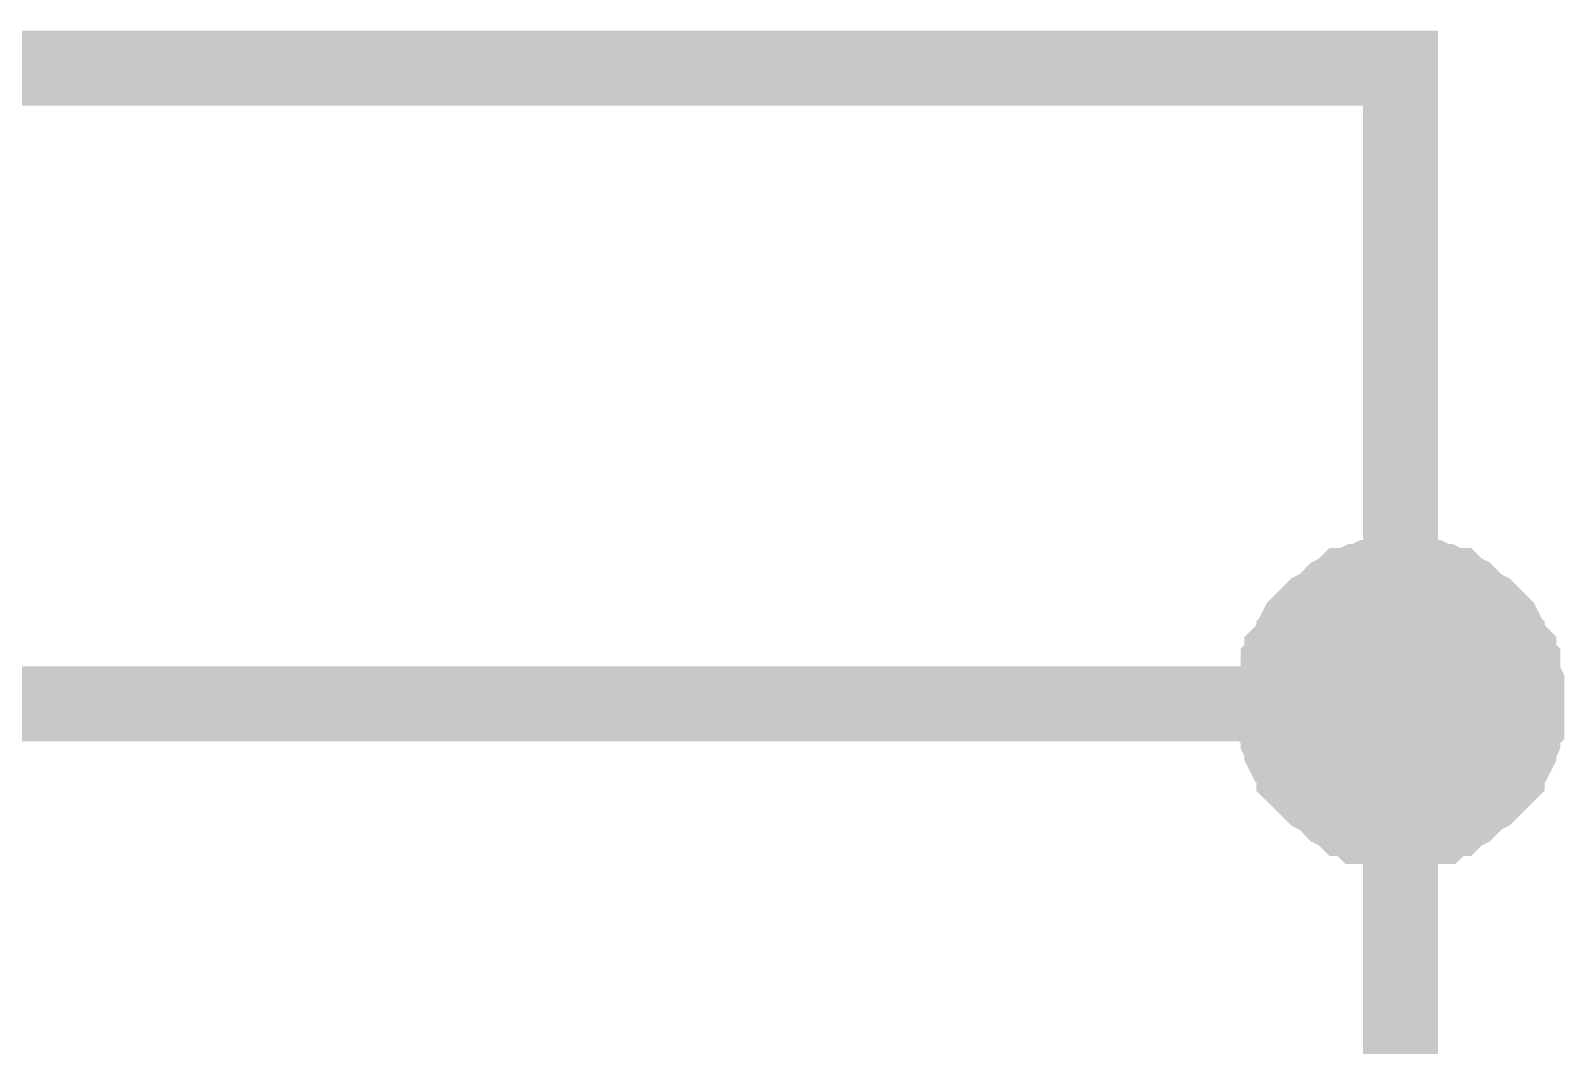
# Model space of a CAD drawing. Header units: millimetres. Extents: x 0 to 15.5, y 0 to 11.1.
# Drawn here: x 8.6847 to 8.9261, y 5.2457 to 5.4055 of the extents above; entities that cross this region are included whole.
import ezdxf

# ---------------------------------------------------------------- set-up
doc = ezdxf.new("R2010")
doc.units = ezdxf.units.MM
doc.header["$MEASUREMENT"] = 0
doc.layers.add('Sheet', color=255, linetype='Continuous')

msp = doc.modelspace()

# ---------------------------------------------------------------- linework, layer by layer
at = {"layer": 'Sheet', "const_width": 0.0118}
for points in [[(8.5005, 5.39956), (8.7001, 5.39956)], [(8.90031, 4.89976), (8.90031, 5.20002), (8.90031, 5.29948), (8.90031, 5.39956), (8.7001, 5.39956)], [(8.88042, 5.29948), (8.88042, 5.30072), (8.88042, 5.30134), (8.88042, 5.30259), (8.88104, 5.30383), (8.88104, 5.30445), (8.88104, 5.3057), (8.88166, 5.30632), (8.88166, 5.30756), (8.88228, 5.30818), (8.8829, 5.30943), (8.88352, 5.31005), (8.88352, 5.31067), (8.88415, 5.31191), (8.88477, 5.31253), (8.88539, 5.31316), (8.88601, 5.31378), (8.88663, 5.3144), (8.88788, 5.31502), (8.8885, 5.31564), (8.88912, 5.31626), (8.88974, 5.31689), (8.89099, 5.31751), (8.89161, 5.31813), (8.89223, 5.31813), (8.89347, 5.31875), (8.89409, 5.31875), (8.89534, 5.31937), (8.89596, 5.31937), (8.8972, 5.31999), (8.89845, 5.31999), (8.89907, 5.31999), (8.90031, 5.31999)], [(8.88042, 5.29948), (8.88042, 5.30072), (8.88042, 5.30134), (8.88042, 5.30259), (8.88104, 5.30383), (8.88104, 5.30445), (8.88104, 5.3057), (8.88166, 5.30632), (8.88166, 5.30756), (8.88228, 5.30818), (8.8829, 5.30943), (8.88352, 5.31005), (8.88352, 5.31067), (8.88415, 5.31191), (8.88477, 5.31253), (8.88539, 5.31316), (8.88601, 5.31378), (8.88663, 5.3144), (8.88788, 5.31502), (8.8885, 5.31564), (8.88912, 5.31626), (8.88974, 5.31689), (8.89099, 5.31751), (8.89161, 5.31813), (8.89223, 5.31813), (8.89347, 5.31875), (8.89409, 5.31875), (8.89534, 5.31937), (8.89596, 5.31937), (8.8972, 5.31999), (8.89845, 5.31999), (8.89907, 5.31999), (8.90031, 5.31999)], [(8.88042, 5.29948), (8.88042, 5.30072), (8.88042, 5.30134), (8.88042, 5.30259), (8.88104, 5.30383), (8.88104, 5.30445), (8.88104, 5.3057), (8.88166, 5.30632), (8.88166, 5.30756), (8.88228, 5.30818), (8.8829, 5.30943), (8.88352, 5.31005), (8.88352, 5.31067), (8.88415, 5.31191), (8.88477, 5.31253), (8.88539, 5.31316), (8.88601, 5.31378), (8.88663, 5.3144), (8.88788, 5.31502), (8.8885, 5.31564), (8.88912, 5.31626), (8.88974, 5.31689), (8.89099, 5.31751), (8.89161, 5.31813), (8.89223, 5.31813), (8.89347, 5.31875), (8.89409, 5.31875), (8.89534, 5.31937), (8.89596, 5.31937), (8.8972, 5.31999), (8.89845, 5.31999), (8.89907, 5.31999), (8.90031, 5.31999)], [(8.88042, 5.29948), (8.88042, 5.30072), (8.88042, 5.30134), (8.88042, 5.30259), (8.88104, 5.30383), (8.88104, 5.30445), (8.88104, 5.3057), (8.88166, 5.30632), (8.88166, 5.30756), (8.88228, 5.30818), (8.8829, 5.30943), (8.88352, 5.31005), (8.88352, 5.31067), (8.88415, 5.31191), (8.88477, 5.31253), (8.88539, 5.31316), (8.88601, 5.31378), (8.88663, 5.3144), (8.88788, 5.31502), (8.8885, 5.31564), (8.88912, 5.31626), (8.88974, 5.31689), (8.89099, 5.31751), (8.89161, 5.31813), (8.89223, 5.31813), (8.89347, 5.31875), (8.89409, 5.31875), (8.89534, 5.31937), (8.89596, 5.31937), (8.8972, 5.31999), (8.89845, 5.31999), (8.89907, 5.31999), (8.90031, 5.31999)], [(8.88042, 5.29948), (8.88042, 5.30072), (8.88042, 5.30134), (8.88042, 5.30259), (8.88104, 5.30383), (8.88104, 5.30445), (8.88104, 5.3057), (8.88166, 5.30632), (8.88166, 5.30756), (8.88228, 5.30818), (8.8829, 5.30943), (8.88352, 5.31005), (8.88352, 5.31067), (8.88415, 5.31191), (8.88477, 5.31253), (8.88539, 5.31316), (8.88601, 5.31378), (8.88663, 5.3144), (8.88788, 5.31502), (8.8885, 5.31564), (8.88912, 5.31626), (8.88974, 5.31689), (8.89099, 5.31751), (8.89161, 5.31813), (8.89223, 5.31813), (8.89347, 5.31875), (8.89409, 5.31875), (8.89534, 5.31937), (8.89596, 5.31937), (8.8972, 5.31999), (8.89845, 5.31999), (8.89907, 5.31999), (8.90031, 5.31999)], [(8.88042, 5.29948), (8.88042, 5.30072), (8.88042, 5.30134), (8.88042, 5.30259), (8.88104, 5.30383), (8.88104, 5.30445), (8.88104, 5.3057), (8.88166, 5.30632), (8.88166, 5.30756), (8.88228, 5.30818), (8.8829, 5.30943), (8.88352, 5.31005), (8.88352, 5.31067), (8.88415, 5.31191), (8.88477, 5.31253), (8.88539, 5.31316), (8.88601, 5.31378), (8.88663, 5.3144), (8.88788, 5.31502), (8.8885, 5.31564), (8.88912, 5.31626), (8.88974, 5.31689), (8.89099, 5.31751), (8.89161, 5.31813), (8.89223, 5.31813), (8.89347, 5.31875), (8.89409, 5.31875), (8.89534, 5.31937), (8.89596, 5.31937), (8.8972, 5.31999), (8.89845, 5.31999), (8.89907, 5.31999), (8.90031, 5.31999)], [(8.88042, 5.29948), (8.88042, 5.30072), (8.88042, 5.30134), (8.88042, 5.30259), (8.88104, 5.30383), (8.88104, 5.30445), (8.88104, 5.3057), (8.88166, 5.30632), (8.88166, 5.30756), (8.88228, 5.30818), (8.8829, 5.30943), (8.88352, 5.31005), (8.88352, 5.31067), (8.88415, 5.31191), (8.88477, 5.31253), (8.88539, 5.31316), (8.88601, 5.31378), (8.88663, 5.3144), (8.88788, 5.31502), (8.8885, 5.31564), (8.88912, 5.31626), (8.88974, 5.31689), (8.89099, 5.31751), (8.89161, 5.31813), (8.89223, 5.31813), (8.89347, 5.31875), (8.89409, 5.31875), (8.89534, 5.31937), (8.89596, 5.31937), (8.8972, 5.31999), (8.89845, 5.31999), (8.89907, 5.31999), (8.90031, 5.31999)], [(8.88042, 5.29948), (8.88042, 5.30072), (8.88042, 5.30134), (8.88042, 5.30259), (8.88104, 5.30383), (8.88104, 5.30445), (8.88104, 5.3057), (8.88166, 5.30632), (8.88166, 5.30756), (8.88228, 5.30818), (8.8829, 5.30943), (8.88352, 5.31005), (8.88352, 5.31067), (8.88415, 5.31191), (8.88477, 5.31253), (8.88539, 5.31316), (8.88601, 5.31378), (8.88663, 5.3144), (8.88788, 5.31502), (8.8885, 5.31564), (8.88912, 5.31626), (8.88974, 5.31689), (8.89099, 5.31751), (8.89161, 5.31813), (8.89223, 5.31813), (8.89347, 5.31875), (8.89409, 5.31875), (8.89534, 5.31937), (8.89596, 5.31937), (8.8972, 5.31999), (8.89845, 5.31999), (8.89907, 5.31999), (8.90031, 5.31999)], [(8.90031, 5.31999), (8.90031, 5.31999)], [(8.90031, 5.31999), (8.90156, 5.31999), (8.90218, 5.31999), (8.90342, 5.31999), (8.90467, 5.31937), (8.90529, 5.31937), (8.90653, 5.31875), (8.90715, 5.31875), (8.9084, 5.31813), (8.90902, 5.31813), (8.90964, 5.31751), (8.91088, 5.31689), (8.91151, 5.31626), (8.91213, 5.31564), (8.91275, 5.31502), (8.91399, 5.3144), (8.91461, 5.31378), (8.91524, 5.31316), (8.91586, 5.31253), (8.91648, 5.31191), (8.9171, 5.31067), (8.9171, 5.31005), (8.91772, 5.30943), (8.91834, 5.30818), (8.91897, 5.30756), (8.91897, 5.30632), (8.91959, 5.3057), (8.91959, 5.30445), (8.91959, 5.30383), (8.92021, 5.30259), (8.92021, 5.30134), (8.92021, 5.30072), (8.92021, 5.29948)], [(8.90031, 5.31999), (8.90031, 5.31999)], [(8.90031, 5.31999), (8.90156, 5.31999), (8.90218, 5.31999), (8.90342, 5.31999), (8.90467, 5.31937), (8.90529, 5.31937), (8.90653, 5.31875), (8.90715, 5.31875), (8.9084, 5.31813), (8.90902, 5.31813), (8.90964, 5.31751), (8.91088, 5.31689), (8.91151, 5.31626), (8.91213, 5.31564), (8.91275, 5.31502), (8.91399, 5.3144), (8.91461, 5.31378), (8.91524, 5.31316), (8.91586, 5.31253), (8.91648, 5.31191), (8.9171, 5.31067), (8.9171, 5.31005), (8.91772, 5.30943), (8.91834, 5.30818), (8.91897, 5.30756), (8.91897, 5.30632), (8.91959, 5.3057), (8.91959, 5.30445), (8.91959, 5.30383), (8.92021, 5.30259), (8.92021, 5.30134), (8.92021, 5.30072), (8.92021, 5.29948)], [(8.90031, 5.31999), (8.90031, 5.31999)], [(8.90031, 5.31999), (8.90156, 5.31999), (8.90218, 5.31999), (8.90342, 5.31999), (8.90467, 5.31937), (8.90529, 5.31937), (8.90653, 5.31875), (8.90715, 5.31875), (8.9084, 5.31813), (8.90902, 5.31813), (8.90964, 5.31751), (8.91088, 5.31689), (8.91151, 5.31626), (8.91213, 5.31564), (8.91275, 5.31502), (8.91399, 5.3144), (8.91461, 5.31378), (8.91524, 5.31316), (8.91586, 5.31253), (8.91648, 5.31191), (8.9171, 5.31067), (8.9171, 5.31005), (8.91772, 5.30943), (8.91834, 5.30818), (8.91897, 5.30756), (8.91897, 5.30632), (8.91959, 5.3057), (8.91959, 5.30445), (8.91959, 5.30383), (8.92021, 5.30259), (8.92021, 5.30134), (8.92021, 5.30072), (8.92021, 5.29948)], [(8.90031, 5.31999), (8.90031, 5.31999)], [(8.90031, 5.31999), (8.90156, 5.31999), (8.90218, 5.31999), (8.90342, 5.31999), (8.90467, 5.31937), (8.90529, 5.31937), (8.90653, 5.31875), (8.90715, 5.31875), (8.9084, 5.31813), (8.90902, 5.31813), (8.90964, 5.31751), (8.91088, 5.31689), (8.91151, 5.31626), (8.91213, 5.31564), (8.91275, 5.31502), (8.91399, 5.3144), (8.91461, 5.31378), (8.91524, 5.31316), (8.91586, 5.31253), (8.91648, 5.31191), (8.9171, 5.31067), (8.9171, 5.31005), (8.91772, 5.30943), (8.91834, 5.30818), (8.91897, 5.30756), (8.91897, 5.30632), (8.91959, 5.3057), (8.91959, 5.30445), (8.91959, 5.30383), (8.92021, 5.30259), (8.92021, 5.30134), (8.92021, 5.30072), (8.92021, 5.29948)], [(8.90031, 5.31999), (8.90031, 5.31999)], [(8.90031, 5.31999), (8.90156, 5.31999), (8.90218, 5.31999), (8.90342, 5.31999), (8.90467, 5.31937), (8.90529, 5.31937), (8.90653, 5.31875), (8.90715, 5.31875), (8.9084, 5.31813), (8.90902, 5.31813), (8.90964, 5.31751), (8.91088, 5.31689), (8.91151, 5.31626), (8.91213, 5.31564), (8.91275, 5.31502), (8.91399, 5.3144), (8.91461, 5.31378), (8.91524, 5.31316), (8.91586, 5.31253), (8.91648, 5.31191), (8.9171, 5.31067), (8.9171, 5.31005), (8.91772, 5.30943), (8.91834, 5.30818), (8.91897, 5.30756), (8.91897, 5.30632), (8.91959, 5.3057), (8.91959, 5.30445), (8.91959, 5.30383), (8.92021, 5.30259), (8.92021, 5.30134), (8.92021, 5.30072), (8.92021, 5.29948)], [(8.90031, 5.31999), (8.90031, 5.31999)], [(8.90031, 5.31999), (8.90156, 5.31999), (8.90218, 5.31999), (8.90342, 5.31999), (8.90467, 5.31937), (8.90529, 5.31937), (8.90653, 5.31875), (8.90715, 5.31875), (8.9084, 5.31813), (8.90902, 5.31813), (8.90964, 5.31751), (8.91088, 5.31689), (8.91151, 5.31626), (8.91213, 5.31564), (8.91275, 5.31502), (8.91399, 5.3144), (8.91461, 5.31378), (8.91524, 5.31316), (8.91586, 5.31253), (8.91648, 5.31191), (8.9171, 5.31067), (8.9171, 5.31005), (8.91772, 5.30943), (8.91834, 5.30818), (8.91897, 5.30756), (8.91897, 5.30632), (8.91959, 5.3057), (8.91959, 5.30445), (8.91959, 5.30383), (8.92021, 5.30259), (8.92021, 5.30134), (8.92021, 5.30072), (8.92021, 5.29948)], [(8.90031, 5.31999), (8.90031, 5.31999)], [(8.90031, 5.31999), (8.90156, 5.31999), (8.90218, 5.31999), (8.90342, 5.31999), (8.90467, 5.31937), (8.90529, 5.31937), (8.90653, 5.31875), (8.90715, 5.31875), (8.9084, 5.31813), (8.90902, 5.31813), (8.90964, 5.31751), (8.91088, 5.31689), (8.91151, 5.31626), (8.91213, 5.31564), (8.91275, 5.31502), (8.91399, 5.3144), (8.91461, 5.31378), (8.91524, 5.31316), (8.91586, 5.31253), (8.91648, 5.31191), (8.9171, 5.31067), (8.9171, 5.31005), (8.91772, 5.30943), (8.91834, 5.30818), (8.91897, 5.30756), (8.91897, 5.30632), (8.91959, 5.3057), (8.91959, 5.30445), (8.91959, 5.30383), (8.92021, 5.30259), (8.92021, 5.30134), (8.92021, 5.30072), (8.92021, 5.29948)], [(8.90031, 5.31999), (8.90031, 5.31999)], [(8.90031, 5.31999), (8.90156, 5.31999), (8.90218, 5.31999), (8.90342, 5.31999), (8.90467, 5.31937), (8.90529, 5.31937), (8.90653, 5.31875), (8.90715, 5.31875), (8.9084, 5.31813), (8.90902, 5.31813), (8.90964, 5.31751), (8.91088, 5.31689), (8.91151, 5.31626), (8.91213, 5.31564), (8.91275, 5.31502), (8.91399, 5.3144), (8.91461, 5.31378), (8.91524, 5.31316), (8.91586, 5.31253), (8.91648, 5.31191), (8.9171, 5.31067), (8.9171, 5.31005), (8.91772, 5.30943), (8.91834, 5.30818), (8.91897, 5.30756), (8.91897, 5.30632), (8.91959, 5.3057), (8.91959, 5.30445), (8.91959, 5.30383), (8.92021, 5.30259), (8.92021, 5.30134), (8.92021, 5.30072), (8.92021, 5.29948)], [(8.5005, 5.29948), (8.7001, 5.29948)], [(8.7001, 5.29948), (8.90031, 5.29948)], [(8.90031, 5.27959), (8.89907, 5.27959), (8.89845, 5.27959), (8.8972, 5.27959), (8.89596, 5.28021), (8.89534, 5.28021), (8.89409, 5.28021), (8.89347, 5.28083), (8.89223, 5.28145), (8.89161, 5.28145), (8.89099, 5.28207), (8.88974, 5.28269), (8.88912, 5.28332), (8.8885, 5.28394), (8.88788, 5.28456), (8.88663, 5.28518), (8.88601, 5.2858), (8.88539, 5.28642), (8.88477, 5.28705), (8.88415, 5.28767), (8.88352, 5.28829), (8.88352, 5.28953), (8.8829, 5.29015), (8.88228, 5.29078), (8.88166, 5.29202), (8.88166, 5.29264), (8.88104, 5.29388), (8.88104, 5.29451), (8.88104, 5.29575), (8.88042, 5.29637), (8.88042, 5.29761), (8.88042, 5.29824), (8.88042, 5.29948)], [(8.88042, 5.29948), (8.88042, 5.29948)], [(8.90031, 5.27959), (8.89907, 5.27959), (8.89845, 5.27959), (8.8972, 5.27959), (8.89596, 5.28021), (8.89534, 5.28021), (8.89409, 5.28021), (8.89347, 5.28083), (8.89223, 5.28145), (8.89161, 5.28145), (8.89099, 5.28207), (8.88974, 5.28269), (8.88912, 5.28332), (8.8885, 5.28394), (8.88788, 5.28456), (8.88663, 5.28518), (8.88601, 5.2858), (8.88539, 5.28642), (8.88477, 5.28705), (8.88415, 5.28767), (8.88352, 5.28829), (8.88352, 5.28953), (8.8829, 5.29015), (8.88228, 5.29078), (8.88166, 5.29202), (8.88166, 5.29264), (8.88104, 5.29388), (8.88104, 5.29451), (8.88104, 5.29575), (8.88042, 5.29637), (8.88042, 5.29761), (8.88042, 5.29824), (8.88042, 5.29948)], [(8.88042, 5.29948), (8.88042, 5.29948)], [(8.90031, 5.27959), (8.89907, 5.27959), (8.89845, 5.27959), (8.8972, 5.27959), (8.89596, 5.28021), (8.89534, 5.28021), (8.89409, 5.28021), (8.89347, 5.28083), (8.89223, 5.28145), (8.89161, 5.28145), (8.89099, 5.28207), (8.88974, 5.28269), (8.88912, 5.28332), (8.8885, 5.28394), (8.88788, 5.28456), (8.88663, 5.28518), (8.88601, 5.2858), (8.88539, 5.28642), (8.88477, 5.28705), (8.88415, 5.28767), (8.88352, 5.28829), (8.88352, 5.28953), (8.8829, 5.29015), (8.88228, 5.29078), (8.88166, 5.29202), (8.88166, 5.29264), (8.88104, 5.29388), (8.88104, 5.29451), (8.88104, 5.29575), (8.88042, 5.29637), (8.88042, 5.29761), (8.88042, 5.29824), (8.88042, 5.29948)], [(8.88042, 5.29948), (8.88042, 5.29948)], [(8.90031, 5.27959), (8.89907, 5.27959), (8.89845, 5.27959), (8.8972, 5.27959), (8.89596, 5.28021), (8.89534, 5.28021), (8.89409, 5.28021), (8.89347, 5.28083), (8.89223, 5.28145), (8.89161, 5.28145), (8.89099, 5.28207), (8.88974, 5.28269), (8.88912, 5.28332), (8.8885, 5.28394), (8.88788, 5.28456), (8.88663, 5.28518), (8.88601, 5.2858), (8.88539, 5.28642), (8.88477, 5.28705), (8.88415, 5.28767), (8.88352, 5.28829), (8.88352, 5.28953), (8.8829, 5.29015), (8.88228, 5.29078), (8.88166, 5.29202), (8.88166, 5.29264), (8.88104, 5.29388), (8.88104, 5.29451), (8.88104, 5.29575), (8.88042, 5.29637), (8.88042, 5.29761), (8.88042, 5.29824), (8.88042, 5.29948)], [(8.88042, 5.29948), (8.88042, 5.29948)], [(8.90031, 5.27959), (8.89907, 5.27959), (8.89845, 5.27959), (8.8972, 5.27959), (8.89596, 5.28021), (8.89534, 5.28021), (8.89409, 5.28021), (8.89347, 5.28083), (8.89223, 5.28145), (8.89161, 5.28145), (8.89099, 5.28207), (8.88974, 5.28269), (8.88912, 5.28332), (8.8885, 5.28394), (8.88788, 5.28456), (8.88663, 5.28518), (8.88601, 5.2858), (8.88539, 5.28642), (8.88477, 5.28705), (8.88415, 5.28767), (8.88352, 5.28829), (8.88352, 5.28953), (8.8829, 5.29015), (8.88228, 5.29078), (8.88166, 5.29202), (8.88166, 5.29264), (8.88104, 5.29388), (8.88104, 5.29451), (8.88104, 5.29575), (8.88042, 5.29637), (8.88042, 5.29761), (8.88042, 5.29824), (8.88042, 5.29948)], [(8.88042, 5.29948), (8.88042, 5.29948)], [(8.90031, 5.27959), (8.89907, 5.27959), (8.89845, 5.27959), (8.8972, 5.27959), (8.89596, 5.28021), (8.89534, 5.28021), (8.89409, 5.28021), (8.89347, 5.28083), (8.89223, 5.28145), (8.89161, 5.28145), (8.89099, 5.28207), (8.88974, 5.28269), (8.88912, 5.28332), (8.8885, 5.28394), (8.88788, 5.28456), (8.88663, 5.28518), (8.88601, 5.2858), (8.88539, 5.28642), (8.88477, 5.28705), (8.88415, 5.28767), (8.88352, 5.28829), (8.88352, 5.28953), (8.8829, 5.29015), (8.88228, 5.29078), (8.88166, 5.29202), (8.88166, 5.29264), (8.88104, 5.29388), (8.88104, 5.29451), (8.88104, 5.29575), (8.88042, 5.29637), (8.88042, 5.29761), (8.88042, 5.29824), (8.88042, 5.29948)], [(8.88042, 5.29948), (8.88042, 5.29948)], [(8.90031, 5.27959), (8.89907, 5.27959), (8.89845, 5.27959), (8.8972, 5.27959), (8.89596, 5.28021), (8.89534, 5.28021), (8.89409, 5.28021), (8.89347, 5.28083), (8.89223, 5.28145), (8.89161, 5.28145), (8.89099, 5.28207), (8.88974, 5.28269), (8.88912, 5.28332), (8.8885, 5.28394), (8.88788, 5.28456), (8.88663, 5.28518), (8.88601, 5.2858), (8.88539, 5.28642), (8.88477, 5.28705), (8.88415, 5.28767), (8.88352, 5.28829), (8.88352, 5.28953), (8.8829, 5.29015), (8.88228, 5.29078), (8.88166, 5.29202), (8.88166, 5.29264), (8.88104, 5.29388), (8.88104, 5.29451), (8.88104, 5.29575), (8.88042, 5.29637), (8.88042, 5.29761), (8.88042, 5.29824), (8.88042, 5.29948)], [(8.88042, 5.29948), (8.88042, 5.29948)], [(8.90031, 5.27959), (8.89907, 5.27959), (8.89845, 5.27959), (8.8972, 5.27959), (8.89596, 5.28021), (8.89534, 5.28021), (8.89409, 5.28021), (8.89347, 5.28083), (8.89223, 5.28145), (8.89161, 5.28145), (8.89099, 5.28207), (8.88974, 5.28269), (8.88912, 5.28332), (8.8885, 5.28394), (8.88788, 5.28456), (8.88663, 5.28518), (8.88601, 5.2858), (8.88539, 5.28642), (8.88477, 5.28705), (8.88415, 5.28767), (8.88352, 5.28829), (8.88352, 5.28953), (8.8829, 5.29015), (8.88228, 5.29078), (8.88166, 5.29202), (8.88166, 5.29264), (8.88104, 5.29388), (8.88104, 5.29451), (8.88104, 5.29575), (8.88042, 5.29637), (8.88042, 5.29761), (8.88042, 5.29824), (8.88042, 5.29948)], [(8.88042, 5.29948), (8.88042, 5.29948)], [(8.92021, 5.29948), (8.92021, 5.29824), (8.92021, 5.29761), (8.92021, 5.29637), (8.91959, 5.29575), (8.91959, 5.29451), (8.91959, 5.29388), (8.91897, 5.29264), (8.91897, 5.29202), (8.91834, 5.29078), (8.91772, 5.29015), (8.9171, 5.28953), (8.9171, 5.28829), (8.91648, 5.28767), (8.91586, 5.28705), (8.91524, 5.28642), (8.91461, 5.2858), (8.91399, 5.28518), (8.91275, 5.28456), (8.91213, 5.28394), (8.91151, 5.28332), (8.91088, 5.28269), (8.90964, 5.28207), (8.90902, 5.28145), (8.9084, 5.28145), (8.90715, 5.28083), (8.90653, 5.28021), (8.90529, 5.28021), (8.90467, 5.28021), (8.90342, 5.27959), (8.90218, 5.27959), (8.90156, 5.27959), (8.90031, 5.27959)], [(8.92021, 5.29948), (8.92021, 5.29824), (8.92021, 5.29761), (8.92021, 5.29637), (8.91959, 5.29575), (8.91959, 5.29451), (8.91959, 5.29388), (8.91897, 5.29264), (8.91897, 5.29202), (8.91834, 5.29078), (8.91772, 5.29015), (8.9171, 5.28953), (8.9171, 5.28829), (8.91648, 5.28767), (8.91586, 5.28705), (8.91524, 5.28642), (8.91461, 5.2858), (8.91399, 5.28518), (8.91275, 5.28456), (8.91213, 5.28394), (8.91151, 5.28332), (8.91088, 5.28269), (8.90964, 5.28207), (8.90902, 5.28145), (8.9084, 5.28145), (8.90715, 5.28083), (8.90653, 5.28021), (8.90529, 5.28021), (8.90467, 5.28021), (8.90342, 5.27959), (8.90218, 5.27959), (8.90156, 5.27959), (8.90031, 5.27959)], [(8.92021, 5.29948), (8.92021, 5.29824), (8.92021, 5.29761), (8.92021, 5.29637), (8.91959, 5.29575), (8.91959, 5.29451), (8.91959, 5.29388), (8.91897, 5.29264), (8.91897, 5.29202), (8.91834, 5.29078), (8.91772, 5.29015), (8.9171, 5.28953), (8.9171, 5.28829), (8.91648, 5.28767), (8.91586, 5.28705), (8.91524, 5.28642), (8.91461, 5.2858), (8.91399, 5.28518), (8.91275, 5.28456), (8.91213, 5.28394), (8.91151, 5.28332), (8.91088, 5.28269), (8.90964, 5.28207), (8.90902, 5.28145), (8.9084, 5.28145), (8.90715, 5.28083), (8.90653, 5.28021), (8.90529, 5.28021), (8.90467, 5.28021), (8.90342, 5.27959), (8.90218, 5.27959), (8.90156, 5.27959), (8.90031, 5.27959)], [(8.92021, 5.29948), (8.92021, 5.29824), (8.92021, 5.29761), (8.92021, 5.29637), (8.91959, 5.29575), (8.91959, 5.29451), (8.91959, 5.29388), (8.91897, 5.29264), (8.91897, 5.29202), (8.91834, 5.29078), (8.91772, 5.29015), (8.9171, 5.28953), (8.9171, 5.28829), (8.91648, 5.28767), (8.91586, 5.28705), (8.91524, 5.28642), (8.91461, 5.2858), (8.91399, 5.28518), (8.91275, 5.28456), (8.91213, 5.28394), (8.91151, 5.28332), (8.91088, 5.28269), (8.90964, 5.28207), (8.90902, 5.28145), (8.9084, 5.28145), (8.90715, 5.28083), (8.90653, 5.28021), (8.90529, 5.28021), (8.90467, 5.28021), (8.90342, 5.27959), (8.90218, 5.27959), (8.90156, 5.27959), (8.90031, 5.27959)], [(8.92021, 5.29948), (8.92021, 5.29824), (8.92021, 5.29761), (8.92021, 5.29637), (8.91959, 5.29575), (8.91959, 5.29451), (8.91959, 5.29388), (8.91897, 5.29264), (8.91897, 5.29202), (8.91834, 5.29078), (8.91772, 5.29015), (8.9171, 5.28953), (8.9171, 5.28829), (8.91648, 5.28767), (8.91586, 5.28705), (8.91524, 5.28642), (8.91461, 5.2858), (8.91399, 5.28518), (8.91275, 5.28456), (8.91213, 5.28394), (8.91151, 5.28332), (8.91088, 5.28269), (8.90964, 5.28207), (8.90902, 5.28145), (8.9084, 5.28145), (8.90715, 5.28083), (8.90653, 5.28021), (8.90529, 5.28021), (8.90467, 5.28021), (8.90342, 5.27959), (8.90218, 5.27959), (8.90156, 5.27959), (8.90031, 5.27959)], [(8.92021, 5.29948), (8.92021, 5.29824), (8.92021, 5.29761), (8.92021, 5.29637), (8.91959, 5.29575), (8.91959, 5.29451), (8.91959, 5.29388), (8.91897, 5.29264), (8.91897, 5.29202), (8.91834, 5.29078), (8.91772, 5.29015), (8.9171, 5.28953), (8.9171, 5.28829), (8.91648, 5.28767), (8.91586, 5.28705), (8.91524, 5.28642), (8.91461, 5.2858), (8.91399, 5.28518), (8.91275, 5.28456), (8.91213, 5.28394), (8.91151, 5.28332), (8.91088, 5.28269), (8.90964, 5.28207), (8.90902, 5.28145), (8.9084, 5.28145), (8.90715, 5.28083), (8.90653, 5.28021), (8.90529, 5.28021), (8.90467, 5.28021), (8.90342, 5.27959), (8.90218, 5.27959), (8.90156, 5.27959), (8.90031, 5.27959)], [(8.92021, 5.29948), (8.92021, 5.29824), (8.92021, 5.29761), (8.92021, 5.29637), (8.91959, 5.29575), (8.91959, 5.29451), (8.91959, 5.29388), (8.91897, 5.29264), (8.91897, 5.29202), (8.91834, 5.29078), (8.91772, 5.29015), (8.9171, 5.28953), (8.9171, 5.28829), (8.91648, 5.28767), (8.91586, 5.28705), (8.91524, 5.28642), (8.91461, 5.2858), (8.91399, 5.28518), (8.91275, 5.28456), (8.91213, 5.28394), (8.91151, 5.28332), (8.91088, 5.28269), (8.90964, 5.28207), (8.90902, 5.28145), (8.9084, 5.28145), (8.90715, 5.28083), (8.90653, 5.28021), (8.90529, 5.28021), (8.90467, 5.28021), (8.90342, 5.27959), (8.90218, 5.27959), (8.90156, 5.27959), (8.90031, 5.27959)], [(8.92021, 5.29948), (8.92021, 5.29824), (8.92021, 5.29761), (8.92021, 5.29637), (8.91959, 5.29575), (8.91959, 5.29451), (8.91959, 5.29388), (8.91897, 5.29264), (8.91897, 5.29202), (8.91834, 5.29078), (8.91772, 5.29015), (8.9171, 5.28953), (8.9171, 5.28829), (8.91648, 5.28767), (8.91586, 5.28705), (8.91524, 5.28642), (8.91461, 5.2858), (8.91399, 5.28518), (8.91275, 5.28456), (8.91213, 5.28394), (8.91151, 5.28332), (8.91088, 5.28269), (8.90964, 5.28207), (8.90902, 5.28145), (8.9084, 5.28145), (8.90715, 5.28083), (8.90653, 5.28021), (8.90529, 5.28021), (8.90467, 5.28021), (8.90342, 5.27959), (8.90218, 5.27959), (8.90156, 5.27959), (8.90031, 5.27959)], [(8.92021, 5.29948), (8.92021, 5.29948), (8.92021, 5.29948), (8.92021, 5.29948), (8.92021, 5.29948), (8.92021, 5.29948), (8.92021, 5.29948), (8.92021, 5.29948), (8.92021, 5.29948), (8.92021, 5.29948), (8.92021, 5.29948), (8.92021, 5.29948), (8.92021, 5.29948), (8.92021, 5.29948), (8.92021, 5.29948), (8.92021, 5.29948), (8.92021, 5.29948), (8.92021, 5.29948), (8.92021, 5.29948), (8.92021, 5.29948), (8.92021, 5.29948), (8.92021, 5.29948), (8.92021, 5.29948), (8.92021, 5.29948), (8.92021, 5.29948), (8.92021, 5.29948), (8.92021, 5.29948), (8.92021, 5.29948), (8.92021, 5.29948), (8.92021, 5.29948), (8.92021, 5.29948), (8.92021, 5.29948), (8.92021, 5.29948)], [(8.92021, 5.29948), (8.92021, 5.29948)], [(8.92021, 5.29948), (8.92021, 5.29948), (8.92021, 5.29948), (8.92021, 5.29948), (8.92021, 5.29948), (8.92021, 5.29948), (8.92021, 5.29948), (8.92021, 5.29948), (8.92021, 5.29948), (8.92021, 5.29948), (8.92021, 5.29948), (8.92021, 5.29948), (8.92021, 5.29948), (8.92021, 5.29948), (8.92021, 5.29948), (8.92021, 5.29948), (8.92021, 5.29948), (8.92021, 5.29948), (8.92021, 5.29948), (8.92021, 5.29948), (8.92021, 5.29948), (8.92021, 5.29948), (8.92021, 5.29948), (8.92021, 5.29948), (8.92021, 5.29948), (8.92021, 5.29948), (8.92021, 5.29948), (8.92021, 5.29948), (8.92021, 5.29948), (8.92021, 5.29948), (8.92021, 5.29948), (8.92021, 5.29948), (8.92021, 5.29948)], [(8.92021, 5.29948), (8.92021, 5.29948)], [(8.92021, 5.29948), (8.92021, 5.29948), (8.92021, 5.29948), (8.92021, 5.29948), (8.92021, 5.29948), (8.92021, 5.29948), (8.92021, 5.29948), (8.92021, 5.29948), (8.92021, 5.29948), (8.92021, 5.29948), (8.92021, 5.29948), (8.92021, 5.29948), (8.92021, 5.29948), (8.92021, 5.29948), (8.92021, 5.29948), (8.92021, 5.29948), (8.92021, 5.29948), (8.92021, 5.29948), (8.92021, 5.29948), (8.92021, 5.29948), (8.92021, 5.29948), (8.92021, 5.29948), (8.92021, 5.29948), (8.92021, 5.29948), (8.92021, 5.29948), (8.92021, 5.29948), (8.92021, 5.29948), (8.92021, 5.29948), (8.92021, 5.29948), (8.92021, 5.29948), (8.92021, 5.29948), (8.92021, 5.29948), (8.92021, 5.29948)], [(8.92021, 5.29948), (8.92021, 5.29948)], [(8.92021, 5.29948), (8.92021, 5.29948), (8.92021, 5.29948), (8.92021, 5.29948), (8.92021, 5.29948), (8.92021, 5.29948), (8.92021, 5.29948), (8.92021, 5.29948), (8.92021, 5.29948), (8.92021, 5.29948), (8.92021, 5.29948), (8.92021, 5.29948), (8.92021, 5.29948), (8.92021, 5.29948), (8.92021, 5.29948), (8.92021, 5.29948), (8.92021, 5.29948), (8.92021, 5.29948), (8.92021, 5.29948), (8.92021, 5.29948), (8.92021, 5.29948), (8.92021, 5.29948), (8.92021, 5.29948), (8.92021, 5.29948), (8.92021, 5.29948), (8.92021, 5.29948), (8.92021, 5.29948), (8.92021, 5.29948), (8.92021, 5.29948), (8.92021, 5.29948), (8.92021, 5.29948), (8.92021, 5.29948), (8.92021, 5.29948)], [(8.92021, 5.29948), (8.92021, 5.29948)], [(8.92021, 5.29948), (8.92021, 5.29948), (8.92021, 5.29948), (8.92021, 5.29948), (8.92021, 5.29948), (8.92021, 5.29948), (8.92021, 5.29948), (8.92021, 5.29948), (8.92021, 5.29948), (8.92021, 5.29948), (8.92021, 5.29948), (8.92021, 5.29948), (8.92021, 5.29948), (8.92021, 5.29948), (8.92021, 5.29948), (8.92021, 5.29948), (8.92021, 5.29948), (8.92021, 5.29948), (8.92021, 5.29948), (8.92021, 5.29948), (8.92021, 5.29948), (8.92021, 5.29948), (8.92021, 5.29948), (8.92021, 5.29948), (8.92021, 5.29948), (8.92021, 5.29948), (8.92021, 5.29948), (8.92021, 5.29948), (8.92021, 5.29948), (8.92021, 5.29948), (8.92021, 5.29948), (8.92021, 5.29948), (8.92021, 5.29948)], [(8.92021, 5.29948), (8.92021, 5.29948)], [(8.92021, 5.29948), (8.92021, 5.29948), (8.92021, 5.29948), (8.92021, 5.29948), (8.92021, 5.29948), (8.92021, 5.29948), (8.92021, 5.29948), (8.92021, 5.29948), (8.92021, 5.29948), (8.92021, 5.29948), (8.92021, 5.29948), (8.92021, 5.29948), (8.92021, 5.29948), (8.92021, 5.29948), (8.92021, 5.29948), (8.92021, 5.29948), (8.92021, 5.29948), (8.92021, 5.29948), (8.92021, 5.29948), (8.92021, 5.29948), (8.92021, 5.29948), (8.92021, 5.29948), (8.92021, 5.29948), (8.92021, 5.29948), (8.92021, 5.29948), (8.92021, 5.29948), (8.92021, 5.29948), (8.92021, 5.29948), (8.92021, 5.29948), (8.92021, 5.29948), (8.92021, 5.29948), (8.92021, 5.29948), (8.92021, 5.29948)], [(8.92021, 5.29948), (8.92021, 5.29948)], [(8.92021, 5.29948), (8.92021, 5.29948), (8.92021, 5.29948), (8.92021, 5.29948), (8.92021, 5.29948), (8.92021, 5.29948), (8.92021, 5.29948), (8.92021, 5.29948), (8.92021, 5.29948), (8.92021, 5.29948), (8.92021, 5.29948), (8.92021, 5.29948), (8.92021, 5.29948), (8.92021, 5.29948), (8.92021, 5.29948), (8.92021, 5.29948), (8.92021, 5.29948), (8.92021, 5.29948), (8.92021, 5.29948), (8.92021, 5.29948), (8.92021, 5.29948), (8.92021, 5.29948), (8.92021, 5.29948), (8.92021, 5.29948), (8.92021, 5.29948), (8.92021, 5.29948), (8.92021, 5.29948), (8.92021, 5.29948), (8.92021, 5.29948), (8.92021, 5.29948), (8.92021, 5.29948), (8.92021, 5.29948), (8.92021, 5.29948)], [(8.92021, 5.29948), (8.92021, 5.29948)], [(8.92021, 5.29948), (8.92021, 5.29948), (8.92021, 5.29948), (8.92021, 5.29948), (8.92021, 5.29948), (8.92021, 5.29948), (8.92021, 5.29948), (8.92021, 5.29948), (8.92021, 5.29948), (8.92021, 5.29948), (8.92021, 5.29948), (8.92021, 5.29948), (8.92021, 5.29948), (8.92021, 5.29948), (8.92021, 5.29948), (8.92021, 5.29948), (8.92021, 5.29948), (8.92021, 5.29948), (8.92021, 5.29948), (8.92021, 5.29948), (8.92021, 5.29948), (8.92021, 5.29948), (8.92021, 5.29948), (8.92021, 5.29948), (8.92021, 5.29948), (8.92021, 5.29948), (8.92021, 5.29948), (8.92021, 5.29948), (8.92021, 5.29948), (8.92021, 5.29948), (8.92021, 5.29948), (8.92021, 5.29948), (8.92021, 5.29948)], [(8.92021, 5.29948), (8.92021, 5.29948)]]:
    msp.add_lwpolyline(points, dxfattribs=at)
at = {"layer": 'Sheet', "const_width": 0.02}
msp.add_lwpolyline([(8.89, 5.3, 1), (8.91, 5.3, 1)], format="xyb", close=True, dxfattribs=at)

doc.saveas('drawing.dxf')
